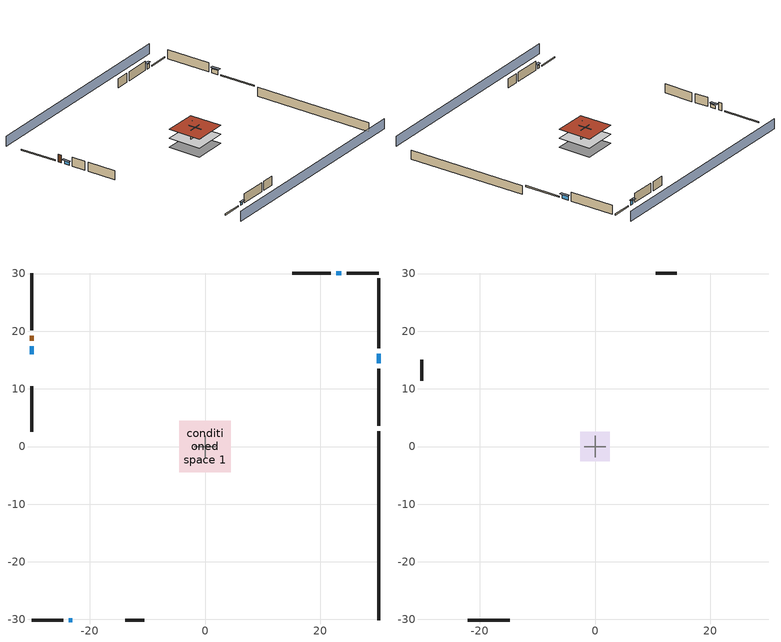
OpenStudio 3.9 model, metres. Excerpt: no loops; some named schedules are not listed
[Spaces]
conditioned space 1
 floor foundation (Slab2 construction): -4.44,-4.44 -4.44,4.44 4.44,4.44 4.44,-4.44 z-2.13
 floor adiabatic (AdiabaticFloorConstruction): -4.44,-4.44 -4.44,4.44 4.44,4.44 4.44,-4.44 z0.3
 wall outside (Wall3 construction): 30.1,17.06 30.1,29.17 z0.3:2.74
 wall outside (Wall4 construction): -13.86,-30.1 -10.57,-30.1 z0.3:2.74
 wall outside (Wall7 construction): -30.1,10.45 -30.1,2.54 z0.3:2.74
 wall outside (Wall8 construction): 21.84,30.1 15.11,30.1 z0.3:2.74
 wall outside (RimJoist1 construction): 30.1,3.59 30.1,13.53 z0.3:0.61
 wall outside (RimJoist2 construction): -30.1,-30.1 -24.58,-30.1 z0.3:0.61
 wall outside (RimJoist3 construction): -30.1,30.1 -30.1,20.16 z0.3:0.61
 wall outside (RimJoist4 construction): 30.1,30.1 24.58,30.1 z0.3:0.61
 wall outside (AdiabaticWallConstruction): 30.1,14.46 30.1,16.13 z0.3:1.43; -23.66,-30.1 -23.03,-30.1 z0.3:1.13; -30.1,17.39 -30.1,15.97 z0.3:1.25; 23.66,30.1 22.77,30.1 z0.3:1.49
 wall outside (AdiabaticWallConstruction 1): -30.1,19.24 -30.1,18.32 z0.3:2.34
 wall to garage 1 (Wall5 construction): 0,1.83 0,-1.83 z0.3:2.74
 wall to garage 1 (Wall6 construction): -1.83,0 1.83,0 z0.3:2.74
 wall foundation (FoundationWall1 construction): 30.1,-30.1 30.1,2.66 z-2.13:0.3
 window (WindowConstruction): 30.1,14.46 30.1,16.13 z0.3:1.43
 window (WindowConstruction 1): -23.66,-30.1 -23.03,-30.1 z0.3:1.13
 window (WindowConstruction 2): -30.1,17.39 -30.1,15.97 z0.3:1.25
 window (WindowConstruction 3): 23.66,30.1 22.77,30.1 z0.3:1.49
 door (Door): -30.1,19.24 -30.1,18.32 z0.3:2.34
 ceiling adiabatic (AdiabaticFloorConstruction): 4.44,-4.44 4.44,4.44 -4.44,4.44 -4.44,-4.44 z0.3
 roof outside (Roof2 construction): -4.44,4.44 -4.44,-4.44 4.44,-4.44 4.44,4.44 z2.74
garage 1
 floor foundation (Slab1 construction): -2.59,-2.59 -2.59,2.59 2.59,2.59 2.59,-2.59 z0
 wall outside (Wall1 construction): -22.11,-30.1 -14.79,-30.1 z0.3:2.74
 wall outside (Wall2 construction): -30.1,15.04 -30.1,11.38 z0.3:2.74
 wall outside (Wall9 construction): 14.19,30.1 10.53,30.1 z0.3:2.74
 roof outside (Roof1 construction): -2.59,2.59 -2.59,-2.59 2.59,-2.59 2.59,2.59 z2.74
shading: 30.1,34.67 -30.1,34.67 / -30.1,-34.67 30.1,-34.67 z0:2.74; 30.1,16.44 30.1,14.15 30.71,14.15 30.71,16.44 z1.74; -22.73,-30.1 -23.96,-30.1 -23.96,-30.71 -22.73,-30.71 z1.43; -30.1,15.66 -30.1,17.7 -30.71,17.7 -30.71,15.66 z1.55; 22.47,30.1 23.96,30.1 23.96,30.71 22.47,30.71 z1.8
[Site]
Portland Intl Arpt_OR: Latitude {deg}=45.59; Longitude {deg}=-122.6; Time Zone {hr}=-8; Elevation {m}=33; Terrain=Suburbs; Keep Site Location Information=Yes
[Site:GroundTemperature:Shallow]
10.2558, 8.96328, 8.85977, 9.47314, 11.9355, 14.3863, 16.5111, 17.8571, 17.9714, 16.8767, 14.8061, 12.4304
[Site:WaterMainsTemperature]
Calculation Method=Schedule; Temperature Schedule=mains temperature schedule
[Building]
Building 1
[Material] Roughness=Rough
Name | Thickness {m} | Conductivity {W/m-K} | Density {kg/m3} | Specific Heat {J/kg-K} | Thermal Absorptance | Solar Absorptance | Visible Absorptance
metal surfacing | 0.000508 | 50.0403 | 7801.74 | 460.57 | 0.9 | 0.9 | 0.9
roof rigid ins | 0.0036958 | 0.029427 | 32.04 | 1214.23 | 0.9 | 0.7 | 0.7
osb sheathing 0.5 in. | 0.0127 | 0.115458 | 512.64 | 1214.23 | 0.9 | 0.6 | 0.6
roof rigid ins 1 | 0.103632 | 0.029427 | 32.04 | 1214.23 | 0.9 | 0.7 | 0.7
osb sheathing 0.75 in. | 0.01905 | 0.115458 | 512.64 | 1214.23 | 0.9 | 0.7 | 0.7
roof stud and cavity | 0.2032 | 0.0815493 | 78.34581 | 1123.46 | 0.9 | 0.7 | 0.7
gypsum board | 0.0127 | 0.160291 | 801 | 837.4 | 0.9 | 0.6 | 0.6
wood siding | 0.0254 | 0.102417 | 544.68 | 1172.36 | 0.9 | 0.85 | 0.85
osb sheathing 0.5 in. 1 | 0.0127 | 0.115458 | 512.64 | 1214.23 | 0.9 | 0.7 | 0.7
wall stud and cavity | 0.1397 | 0.727959 | 139.0536 | 1170.24 | 0.9 | 0.6 | 0.6
wall stud and cavity 1 | 0.1397 | 0.550994 | 139.0536 | 1170.24 | 0.9 | 0.7 | 0.7
osb sheathing 0.5 in. 2; osb sheathing 0.5 in. 3 | 0.0127 | 0.115458 | 512.64 | 1214.23
wall stud and cavity 2 | 0.1397 | 0.335416 | 139.0536 | 1170.24 | 0.9 | 0.7 | 0.7
rim joist stud and cavity | 0.0508 | 0.178688 | 50.32683 | 1063.81 | 0.9 | 0.6 | 0.6
concrete 4.0 in. | 0.1016 | 1.803125 | 2242.8 | 837.4 | 0.9 | 0.7 | 0.7
concrete 8.0 in. | 0.2032 | 1.803125 | 2242.8 | 837.4 | 0.9 | 0.7 | 0.7
gypsum board 1 | 0.0127 | 0.160291 | 801 | 837.4 | 0.9 | 0.7 | 0.7
floor covering | 0.0127 | 0.0450781 | 54.468 | 1339.84 | 0.9 | 0.9 | 0.9
wood siding 1; wood siding 2 | 0.0254 | 0.102417 | 544.68 | 1172.36
wall rigid ins; floor rigid ins | 0.512978 | 0.029427 | 32.04 | 1214.23 | 0.9 | 0.7 | 0.7
wall stud and cavity 3 | 0.0889 | 0.380278 | 52.3479 | 1209.89 | 0.9 | 0.7 | 0.7
door material | 0.04445 | 0.0612267 | 512.64 | 1214.23 | 0.9 | 0.7 | 0.7
floor stud and cavity | 0.1397 | 1.75129 | 37.0049 | 1207.88 | 0.9 | 0.7 | 0.7
floor covering 1 | 0.0127 | 0.0433444 | 54.468 | 1339.84 | 0.9 | 0.6 | 0.6
wall stud and cavity 4 | 0.0889 | 0.391764 | 83.0341 | 1211.67 | 0.9 | 0.7 | 0.7
furniture material conditioned space 1; furniture material garage 1 | 0.1524 | 0.115458 | 640.8 | 1214.23 | 0.9 | 0.6 | 0.6
[Construction]
Roof1 construction: metal surfacing, roof rigid ins, osb sheathing 0.5 in.
Roof2 construction: metal surfacing, roof rigid ins 1, osb sheathing 0.75 in., roof stud and cavity, gypsum board
Wall1 construction; Wall2 construction: wood siding, osb sheathing 0.5 in. 1, wall stud and cavity
Wall3 construction; Wall4 construction: wood siding, osb sheathing 0.5 in. 1, wall stud and cavity 1, gypsum board
Wall5 construction: osb sheathing 0.5 in. 2, wall stud and cavity 2, gypsum board
Wall6 construction: osb sheathing 0.5 in. 3, wall stud and cavity 2, gypsum board
Wall7 construction; Wall8 construction: wood siding, osb sheathing 0.5 in. 3, wall stud and cavity 1, gypsum board
Wall9 construction: wood siding, osb sheathing 0.5 in. 3, wall stud and cavity
RimJoist1 construction; RimJoist2 construction; RimJoist3 construction; RimJoist4 construction: wood siding, rim joist stud and cavity
Slab1 construction: concrete 4.0 in.
FoundationWall1 construction: concrete 8.0 in., gypsum board 1
Slab2 construction: concrete 4.0 in., floor covering
WindowConstruction; WindowConstruction 1; WindowConstruction 2; WindowConstruction 3: WindowMaterial
AdiabaticWallConstruction: wood siding 1, wall rigid ins, wall stud and cavity 3, gypsum board
Door: door material
AdiabaticWallConstruction 1: wood siding 2, wall rigid ins, wall stud and cavity 3, gypsum board
AdiabaticFloorConstruction: floor stud and cavity, floor rigid ins, osb sheathing 0.75 in., floor covering 1
PartitionWallConstruction: gypsum board, wall stud and cavity 4, gypsum board
furniture construction conditioned space 1: furniture material conditioned space 1
furniture construction garage 1: furniture material garage 1
[WindowMaterial:SimpleGlazingSystem]
WindowMaterial: U-Factor {W/m2-K}=2.78222; Solar Heat Gain Coefficient=0.56
[ThermalZone] Multiplier=1; Use Ideal Air Loads=No
Name | Volume {m3} | Thermostat
conditioned space | 384.656 | conditioned space temperature setpoint
garage | 65.242
[Sizing:Zone]
garage: Zone Cooling Design Supply Air Temperature Input Method=SupplyAirTemperature; Zone Cooling Design Supply Air Temperature {C}=14; Zone Cooling Design Supply Air Temperature Difference {deltaC}=11.11; Zone Heating Design Supply Air Temperature Input Method=SupplyAirTemperature; Zone Heating Design Supply Air Temperature {C}=40; Zone Heating Design Supply Air Temperature Difference {deltaC}=11.11; Zone Cooling Design Supply Air Humidity Ratio {kg-H2O/kg-air}=0.0085; Zone Heating Design Supply Air Humidity Ratio {kg-H2O/kg-air}=0.008; Cooling Design Air Flow Method=DesignDay; Heating Design Air Flow Method=DesignDay; Account for Dedicated Outdoor Air System=No; Dedicated Outdoor Air System Control Strategy=NeutralSupplyAir; Dedicated Outdoor Air Low Setpoint Temperature for Design {C}=autosize; Dedicated Outdoor Air High Setpoint Temperature for Design {C}=autosize; Zone Load Sizing Method=Sensible Load Only No Latent Load; Zone Latent Cooling Design Supply Air Humidity Ratio Input Method=HumidityRatioDifference; Zone Cooling Design Supply Air Humidity Ratio Difference {kgWater/kgDryAir}=0.005; Zone Latent Heating Design Supply Air Humidity Ratio Input Method=HumidityRatioDifference; Zone Humidification Design Supply Air Humidity Ratio Difference {kgWater/kgDryAir}=0.005; Sizing Option=Coincident
[Space]
Name | Thermal Zone | Volume {m3}
conditioned space 1 | conditioned space | 384.656
garage 1 | garage | 65.242
[ThermostatSetpoint:DualSetpoint]
conditioned space temperature setpoint: Heating Setpoint Temperature Schedule=heating setpoint; Cooling Setpoint Temperature Schedule=cooling setpoint; Temperature Difference Between Cutout And Setpoint {deltaC}=0
[Foundation:Kiva] Wall Depth Below Slab {m}=0.2032
Name | Initial Indoor Air Temperature {C} | Wall Height Above Grade {m}
Foundation Kiva 1 | 13.4258 | 0.1016
Foundation Kiva 2 | 21.1111 | 0.3048
[Foundation:Kiva:Settings]
Soil Conductivity {W/m-K}=1.3848; Soil Density {kg/m3}=1842.3; Soil Specific Heat {J/kg-K}=418.7; Ground Solar Absorptivity=0.9; Ground Thermal Absorptivity=0.9; Ground Surface Roughness {m}=0.03; Far-Field Width {m}=40; Deep-Ground Boundary Condition=ZeroFlux; Deep-Ground Depth {m}=40; Minimum Cell Dimension {m}=0.2; Maximum Cell Growth Coefficient=3; Simulation Timestep=Timestep
[SurfaceProperty:ExposedFoundationPerimeter] Exposed Perimeter Calculation Method=TotalExposedPerimeter
Name | Total Exposed Perimeter {m}
Slab1 | 14.6304
Slab2 | 32.766
[SurfaceProperty:IncidentSolarMultiplier] Incident Solar Multiplier=1; Incident Solar Multiplier Schedule=trans schedule winter=0.85 summer=0.7
Window1; Window2; Window3; Window4
[InternalMass:Definition] Design Level Calculation Method=SurfaceArea
Name | Construction | Surface Area {m2}
partition wall mass | PartitionWallConstruction | 157.749
furniture mass conditioned space 1 | furniture construction conditioned space 1 | 63.09974
furniture mass garage 1 | furniture construction garage 1 | 2.67561
[InternalMass] Multiplier=1
Name | Internal Mass Definition | Space or SpaceType
partition wall mass | partition wall mass | conditioned space 1
furniture mass conditioned space 1 | furniture mass conditioned space 1 | conditioned space 1
furniture mass garage 1 | furniture mass garage 1 | garage 1
[EnergyManagementSystem:Sensor]
Name | Output Variable or Output Meter Index Key | Output Variable or Output Meter
water_heater_T_set | water heater setpoint | Schedule Value
out_pb_s |  | Site Outdoor Air Barometric Pressure
out_wt_s |  | Site Outdoor Air Humidity Ratio
site_vw_s |  | Site Wind Speed
cool_season | cooling season schedule | Schedule Value
natural_vent_s | natural vent schedule | Schedule Value
htg_sp_s | heating setpoint | Schedule Value
clg_sp_s | cooling setpoint | Schedule Value
mech_vent_range_fan_0_sch_s | mech vent range fan 0 schedule | Schedule Value
mech_vent_bath_fan_0_sch_s | mech vent bath fan 0 schedule | Schedule Value
clothes_dryer_exhaust_0_sch_s | clothes_dryer | Schedule Value
htg_load_cond |  | Heating:EnergyTransfer:Zone:CONDITIONED SPACE
clg_load_cond |  | Cooling:EnergyTransfer:Zone:CONDITIONED SPACE
s_conv | FoundationWall1 | Surface Inside Face Convection Heat Gain Energy
s_ig | FoundationWall1 | Surface Inside Face Internal Gains Radiation Heat Gain Energy
s_sol | FoundationWall1 | Surface Inside Face Solar Radiation Heat Gain Energy
s_lgt | FoundationWall1 | Surface Inside Face Lights Radiation Heat Gain Energy
s_surf | FoundationWall1 | Surface Inside Face Net Surface Thermal Radiation Heat Gain Energy
s_conv_1 | inferred conditioned ceiling | Surface Inside Face Convection Heat Gain Energy
s_ig_1 | inferred conditioned ceiling | Surface Inside Face Internal Gains Radiation Heat Gain Energy
s_sol_1 | inferred conditioned ceiling | Surface Inside Face Solar Radiation Heat Gain Energy
s_lgt_1 | inferred conditioned ceiling | Surface Inside Face Lights Radiation Heat Gain Energy
s_surf_1 | inferred conditioned ceiling | Surface Inside Face Net Surface Thermal Radiation Heat Gain Energy
s_conv_2 | inferred conditioned floor | Surface Inside Face Convection Heat Gain Energy
s_ig_2 | inferred conditioned floor | Surface Inside Face Internal Gains Radiation Heat Gain Energy
s_sol_2 | inferred conditioned floor | Surface Inside Face Solar Radiation Heat Gain Energy
s_lgt_2 | inferred conditioned floor | Surface Inside Face Lights Radiation Heat Gain Energy
s_surf_2 | inferred conditioned floor | Surface Inside Face Net Surface Thermal Radiation Heat Gain Energy
s_conv_3 | RimJoist1 | Surface Inside Face Convection Heat Gain Energy
s_ig_3 | RimJoist1 | Surface Inside Face Internal Gains Radiation Heat Gain Energy
s_sol_3 | RimJoist1 | Surface Inside Face Solar Radiation Heat Gain Energy
s_lgt_3 | RimJoist1 | Surface Inside Face Lights Radiation Heat Gain Energy
s_surf_3 | RimJoist1 | Surface Inside Face Net Surface Thermal Radiation Heat Gain Energy
s_conv_4 | RimJoist2 | Surface Inside Face Convection Heat Gain Energy
s_ig_4 | RimJoist2 | Surface Inside Face Internal Gains Radiation Heat Gain Energy
s_sol_4 | RimJoist2 | Surface Inside Face Solar Radiation Heat Gain Energy
s_lgt_4 | RimJoist2 | Surface Inside Face Lights Radiation Heat Gain Energy
s_surf_4 | RimJoist2 | Surface Inside Face Net Surface Thermal Radiation Heat Gain Energy
s_conv_5 | RimJoist3 | Surface Inside Face Convection Heat Gain Energy
s_ig_5 | RimJoist3 | Surface Inside Face Internal Gains Radiation Heat Gain Energy
s_sol_5 | RimJoist3 | Surface Inside Face Solar Radiation Heat Gain Energy
s_lgt_5 | RimJoist3 | Surface Inside Face Lights Radiation Heat Gain Energy
s_surf_5 | RimJoist3 | Surface Inside Face Net Surface Thermal Radiation Heat Gain Energy
s_conv_6 | RimJoist4 | Surface Inside Face Convection Heat Gain Energy
s_ig_6 | RimJoist4 | Surface Inside Face Internal Gains Radiation Heat Gain Energy
s_sol_6 | RimJoist4 | Surface Inside Face Solar Radiation Heat Gain Energy
s_lgt_6 | RimJoist4 | Surface Inside Face Lights Radiation Heat Gain Energy
s_surf_6 | RimJoist4 | Surface Inside Face Net Surface Thermal Radiation Heat Gain Energy
s_conv_7 | Roof2 | Surface Inside Face Convection Heat Gain Energy
s_ig_7 | Roof2 | Surface Inside Face Internal Gains Radiation Heat Gain Energy
s_sol_7 | Roof2 | Surface Inside Face Solar Radiation Heat Gain Energy
s_lgt_7 | Roof2 | Surface Inside Face Lights Radiation Heat Gain Energy
s_surf_7 | Roof2 | Surface Inside Face Net Surface Thermal Radiation Heat Gain Energy
s_conv_8 | Slab2 | Surface Inside Face Convection Heat Gain Energy
s_ig_8 | Slab2 | Surface Inside Face Internal Gains Radiation Heat Gain Energy
s_sol_8 | Slab2 | Surface Inside Face Solar Radiation Heat Gain Energy
s_lgt_8 | Slab2 | Surface Inside Face Lights Radiation Heat Gain Energy
s_surf_8 | Slab2 | Surface Inside Face Net Surface Thermal Radiation Heat Gain Energy
ss_sol | Door1 | Surface Inside Face Solar Radiation Heat Gain Energy
ss_lgt | Door1 | Surface Inside Face Lights Radiation Heat Gain Energy
ss_conv | Door1 | Surface Inside Face Convection Heat Gain Energy
ss_ig | Door1 | Surface Inside Face Internal Gains Radiation Heat Gain Energy
ss_surf | Door1 | Surface Inside Face Net Surface Thermal Radiation Heat Gain Energy
ss_conv_1 | Window1 | Surface Inside Face Convection Heat Gain Energy
ss_ig_1 | Window1 | Surface Inside Face Internal Gains Radiation Heat Gain Energy
ss_surf_1 | Window1 | Surface Inside Face Net Surface Thermal Radiation Heat Gain Energy
ss_trans_in | Window1 | Surface Window Transmitted Solar Radiation Rate
ss_back_out | Window1 | Surface Window Shortwave from Zone Back Out Window Heat Transfer Rate
ss_trans_out | Window1 | Surface Inside Face Initial Transmitted Diffuse Transmitted Out Window Solar Radiation Rate
ss_conv_2 | Window2 | Surface Inside Face Convection Heat Gain Energy
ss_ig_2 | Window2 | Surface Inside Face Internal Gains Radiation Heat Gain Energy
ss_surf_2 | Window2 | Surface Inside Face Net Surface Thermal Radiation Heat Gain Energy
ss_trans_in_1 | Window2 | Surface Window Transmitted Solar Radiation Rate
ss_back_out_1 | Window2 | Surface Window Shortwave from Zone Back Out Window Heat Transfer Rate
ss_trans_out_1 | Window2 | Surface Inside Face Initial Transmitted Diffuse Transmitted Out Window Solar Radiation Rate
ss_conv_3 | Window3 | Surface Inside Face Convection Heat Gain Energy
ss_ig_3 | Window3 | Surface Inside Face Internal Gains Radiation Heat Gain Energy
ss_surf_3 | Window3 | Surface Inside Face Net Surface Thermal Radiation Heat Gain Energy
ss_trans_in_2 | Window3 | Surface Window Transmitted Solar Radiation Rate
ss_back_out_2 | Window3 | Surface Window Shortwave from Zone Back Out Window Heat Transfer Rate
ss_trans_out_2 | Window3 | Surface Inside Face Initial Transmitted Diffuse Transmitted Out Window Solar Radiation Rate
ss_conv_4 | Window4 | Surface Inside Face Convection Heat Gain Energy
ss_ig_4 | Window4 | Surface Inside Face Internal Gains Radiation Heat Gain Energy
ss_surf_4 | Window4 | Surface Inside Face Net Surface Thermal Radiation Heat Gain Energy
ss_trans_in_3 | Window4 | Surface Window Transmitted Solar Radiation Rate
ss_back_out_3 | Window4 | Surface Window Shortwave from Zone Back Out Window Heat Transfer Rate
ss_trans_out_3 | Window4 | Surface Inside Face Initial Transmitted Diffuse Transmitted Out Window Solar Radiation Rate
s_conv_9 | Wall3 | Surface Inside Face Convection Heat Gain Energy
s_ig_9 | Wall3 | Surface Inside Face Internal Gains Radiation Heat Gain Energy
s_sol_9 | Wall3 | Surface Inside Face Solar Radiation Heat Gain Energy
s_lgt_9 | Wall3 | Surface Inside Face Lights Radiation Heat Gain Energy
s_surf_9 | Wall3 | Surface Inside Face Net Surface Thermal Radiation Heat Gain Energy
s_conv_10 | Wall4 | Surface Inside Face Convection Heat Gain Energy
s_ig_10 | Wall4 | Surface Inside Face Internal Gains Radiation Heat Gain Energy
s_sol_10 | Wall4 | Surface Inside Face Solar Radiation Heat Gain Energy
s_lgt_10 | Wall4 | Surface Inside Face Lights Radiation Heat Gain Energy
s_surf_10 | Wall4 | Surface Inside Face Net Surface Thermal Radiation Heat Gain Energy
s_conv_11 | Wall5 | Surface Inside Face Convection Heat Gain Energy
s_ig_11 | Wall5 | Surface Inside Face Internal Gains Radiation Heat Gain Energy
s_sol_11 | Wall5 | Surface Inside Face Solar Radiation Heat Gain Energy
s_lgt_11 | Wall5 | Surface Inside Face Lights Radiation Heat Gain Energy
s_surf_11 | Wall5 | Surface Inside Face Net Surface Thermal Radiation Heat Gain Energy
s_conv_12 | Wall6 | Surface Inside Face Convection Heat Gain Energy
s_ig_12 | Wall6 | Surface Inside Face Internal Gains Radiation Heat Gain Energy
s_sol_12 | Wall6 | Surface Inside Face Solar Radiation Heat Gain Energy
s_lgt_12 | Wall6 | Surface Inside Face Lights Radiation Heat Gain Energy
s_surf_12 | Wall6 | Surface Inside Face Net Surface Thermal Radiation Heat Gain Energy
s_conv_13 | Wall7 | Surface Inside Face Convection Heat Gain Energy
s_ig_13 | Wall7 | Surface Inside Face Internal Gains Radiation Heat Gain Energy
s_sol_13 | Wall7 | Surface Inside Face Solar Radiation Heat Gain Energy
s_lgt_13 | Wall7 | Surface Inside Face Lights Radiation Heat Gain Energy
s_surf_13 | Wall7 | Surface Inside Face Net Surface Thermal Radiation Heat Gain Energy
s_conv_14 | Wall8 | Surface Inside Face Convection Heat Gain Energy
s_ig_14 | Wall8 | Surface Inside Face Internal Gains Radiation Heat Gain Energy
s_sol_14 | Wall8 | Surface Inside Face Solar Radiation Heat Gain Energy
s_lgt_14 | Wall8 | Surface Inside Face Lights Radiation Heat Gain Energy
s_surf_14 | Wall8 | Surface Inside Face Net Surface Thermal Radiation Heat Gain Energy
im_conv | furniture mass conditioned space 1 | Surface Inside Face Convection Heat Gain Energy
im_ig | furniture mass conditioned space 1 | Surface Inside Face Internal Gains Radiation Heat Gain Energy
im_sol | furniture mass conditioned space 1 | Surface Inside Face Solar Radiation Heat Gain Energy
im_lgt | furniture mass conditioned space 1 | Surface Inside Face Lights Radiation Heat Gain Energy
im_surf | furniture mass conditioned space 1 | Surface Inside Face Net Surface Thermal Radiation Heat Gain Energy
im_conv_1 | partition wall mass | Surface Inside Face Convection Heat Gain Energy
im_ig_1 | partition wall mass | Surface Inside Face Internal Gains Radiation Heat Gain Energy
im_sol_1 | partition wall mass | Surface Inside Face Solar Radiation Heat Gain Energy
im_lgt_1 | partition wall mass | Surface Inside Face Lights Radiation Heat Gain Energy
im_surf_1 | partition wall mass | Surface Inside Face Net Surface Thermal Radiation Heat Gain Energy
airflow_gain | infil flow | Infiltration Sensible Heat Gain Energy
airflow_loss | infil flow | Infiltration Sensible Heat Loss Energy
airflow_gain_1 | natural vent flow | Infiltration Sensible Heat Gain Energy
airflow_loss_1 | natural vent flow | Infiltration Sensible Heat Loss Energy
airflow_gain_2 | whole house fan flow | Infiltration Sensible Heat Gain Energy
airflow_loss_2 | whole house fan flow | Infiltration Sensible Heat Loss Energy
mv_conv | mech vent bath fan 0 | Electric Equipment Convective Heating Energy
[ElectricEquipment:Definition] Design Level Calculation Method=EquipmentLevel
Name | Design Level {W} | Fraction Latent | Fraction Radiant | Fraction Lost
ceiling fan | 17.5428 | 0 | 0.558 | 0
clothes washer | 721.684 | 0.03 | 0.162 | 0.7
clothes dryer | 5835.52 | 0.015 | 0.081 | 0.85
dishwasher | 1672.25 | 0.3 | 0.18 | 0.4
fridge | 57.5342 | 0 | 0.6 | 0
freezer | 194.914 | 0 | 0.6 | 0
cooking range | 2144.1 | 0.08 | 0.432 | 0.2
misc tv | 706.17 | 0 | 0.6 | 0
misc plug loads | 562.174 | 0.021 | 0.558 | 0.049
whole house fan; mech vent house fan | 0 | 0 | 0 | 1
mech vent house fan cfis | 0 | 0 | 0 | 0
mech vent range fan 0; mech vent bath fan 0 | 30 | 0 | 0 | 1
[ElectricEquipment]
Name | Electric Equipment Definition | Space or SpaceType | Schedule
ceiling fan | ceiling fan | conditioned space 1 | ceiling_fan
clothes washer | clothes washer | conditioned space 1 | clothes_washer
clothes dryer | clothes dryer | conditioned space 1 | clothes_dryer
dishwasher | dishwasher | conditioned space 1 | dishwasher
fridge | fridge | conditioned space 1 | fridge schedule
freezer | freezer | garage 1 | freezer schedule
cooking range | cooking range | conditioned space 1 | cooking_range
misc tv | misc tv | conditioned space 1 | plug_loads_tv
misc plug loads | misc plug loads | conditioned space 1 | plug_loads_other
whole house fan | whole house fan | conditioned space 1 | Always On Discrete
mech vent house fan | mech vent house fan | conditioned space 1 | mech vent house fan schedule
mech vent house fan cfis | mech vent house fan cfis | conditioned space 1 | mech vent house fan cfis schedule
mech vent range fan 0 | mech vent range fan 0 | conditioned space 1 | mech vent range fan 0 schedule
mech vent bath fan 0 | mech vent bath fan 0 | conditioned space 1 | mech vent bath fan 0 schedule
[OtherEquipment:Definition] Design Level Calculation Method=EquipmentLevel
Name | Design Level {W} | Fraction Latent | Fraction Radiant | Fraction Lost
water heater sens; mech vent house fan sensible load | 0 | 0 | 0 | 0
water heater lat; mech vent house fan latent load | 0 | 1 | 0 | 0
water heater energy adjustment1 | 0.01 | 0 | 0 | 1
clothes dryer 2 | 0 | 0.015 | 0.081 | 0.85
cooking range 2 | 0 | 0.08 | 0.432 | 0.2
general water use sensible | -25.2881 | 0 | 0.6 | 0
general water use latent | 25.6591 | 1 | 0 | 0
[OtherEquipment] Space or SpaceType=conditioned space 1
Name | Other Equipment Definition | Schedule | Fuel Type
water heater sens | water heater sens | Always On Discrete
water heater lat | water heater lat | Always On Discrete
water heater energy adjustment1 | water heater energy adjustment1 | Always On Discrete | Electricity
clothes dryer 1 | clothes dryer 2 | clothes_dryer | Electricity
cooking range 1 | cooking range 2 | cooking_range | Electricity
general water use sensible | general water use sensible | general water use schedule
general water use latent | general water use latent | general water use schedule
mech vent house fan sensible load | mech vent house fan sensible load | Always On Discrete
mech vent house fan latent load | mech vent house fan latent load | Always On Discrete
[WaterUse:Equipment:Definition]
Name | Peak Flow Rate {m3/s}
clothes washer | 5.10165e-06
dishwasher | 1.32589e-05
[Lights:Definition] Design Level Calculation Method=LightingLevel; Fraction Radiant=0.6; Fraction Visible=0.2; Return Air Fraction=0
Name | Lighting Level {W}
interior lighting | 334.439
garage lighting | 13.4326
[Lights] Fraction Replaceable=1
Name | Lights Definition | Space or SpaceType | Schedule
interior lighting | interior lighting | conditioned space 1 | lighting_interior
garage lighting | garage lighting | garage 1 | lighting_garage
[Exterior:Lights:Definition]
exterior lighting: Design Level {W}=10.6381
[Exterior:Lights]
exterior lighting: Exterior Lights Definition=exterior lighting; Schedule=exterior lighting schedule
[People:Definition]
occupants: Number of People Calculation Method=People; Number of People {people}=1; Fraction Radiant=0.314171; Sensible Heat Fraction=0.56303; Carbon Dioxide Generation Rate {m3/s-W}=0; Enable ASHRAE 55 Comfort Warnings=No; Mean Radiant Temperature Calculation Type=EnclosureAveraged
[People]
occupants: People Definition=occupants; Space or SpaceType=conditioned space 1; Number of People Schedule=occupants; Activity Level Schedule=occupants activity schedule; Multiplier=1
[SpaceInfiltration:DesignFlowRate] Space or SpaceType=conditioned space 1; Schedule=Always On Discrete; Design Flow Rate Calculation Method=Flow/Space; Design Flow Rate {m3/s}=0
natural vent flow; whole house fan flow; infil flow
[SpaceInfiltration:EffectiveLeakageArea]
infil garage 1: Space or SpaceType=garage 1; Schedule=Always On Discrete; Effective Air Leakage Area {cm2}=339.796; Stack Coefficient=0.000129147; Wind Coefficient=4.64657e-05
